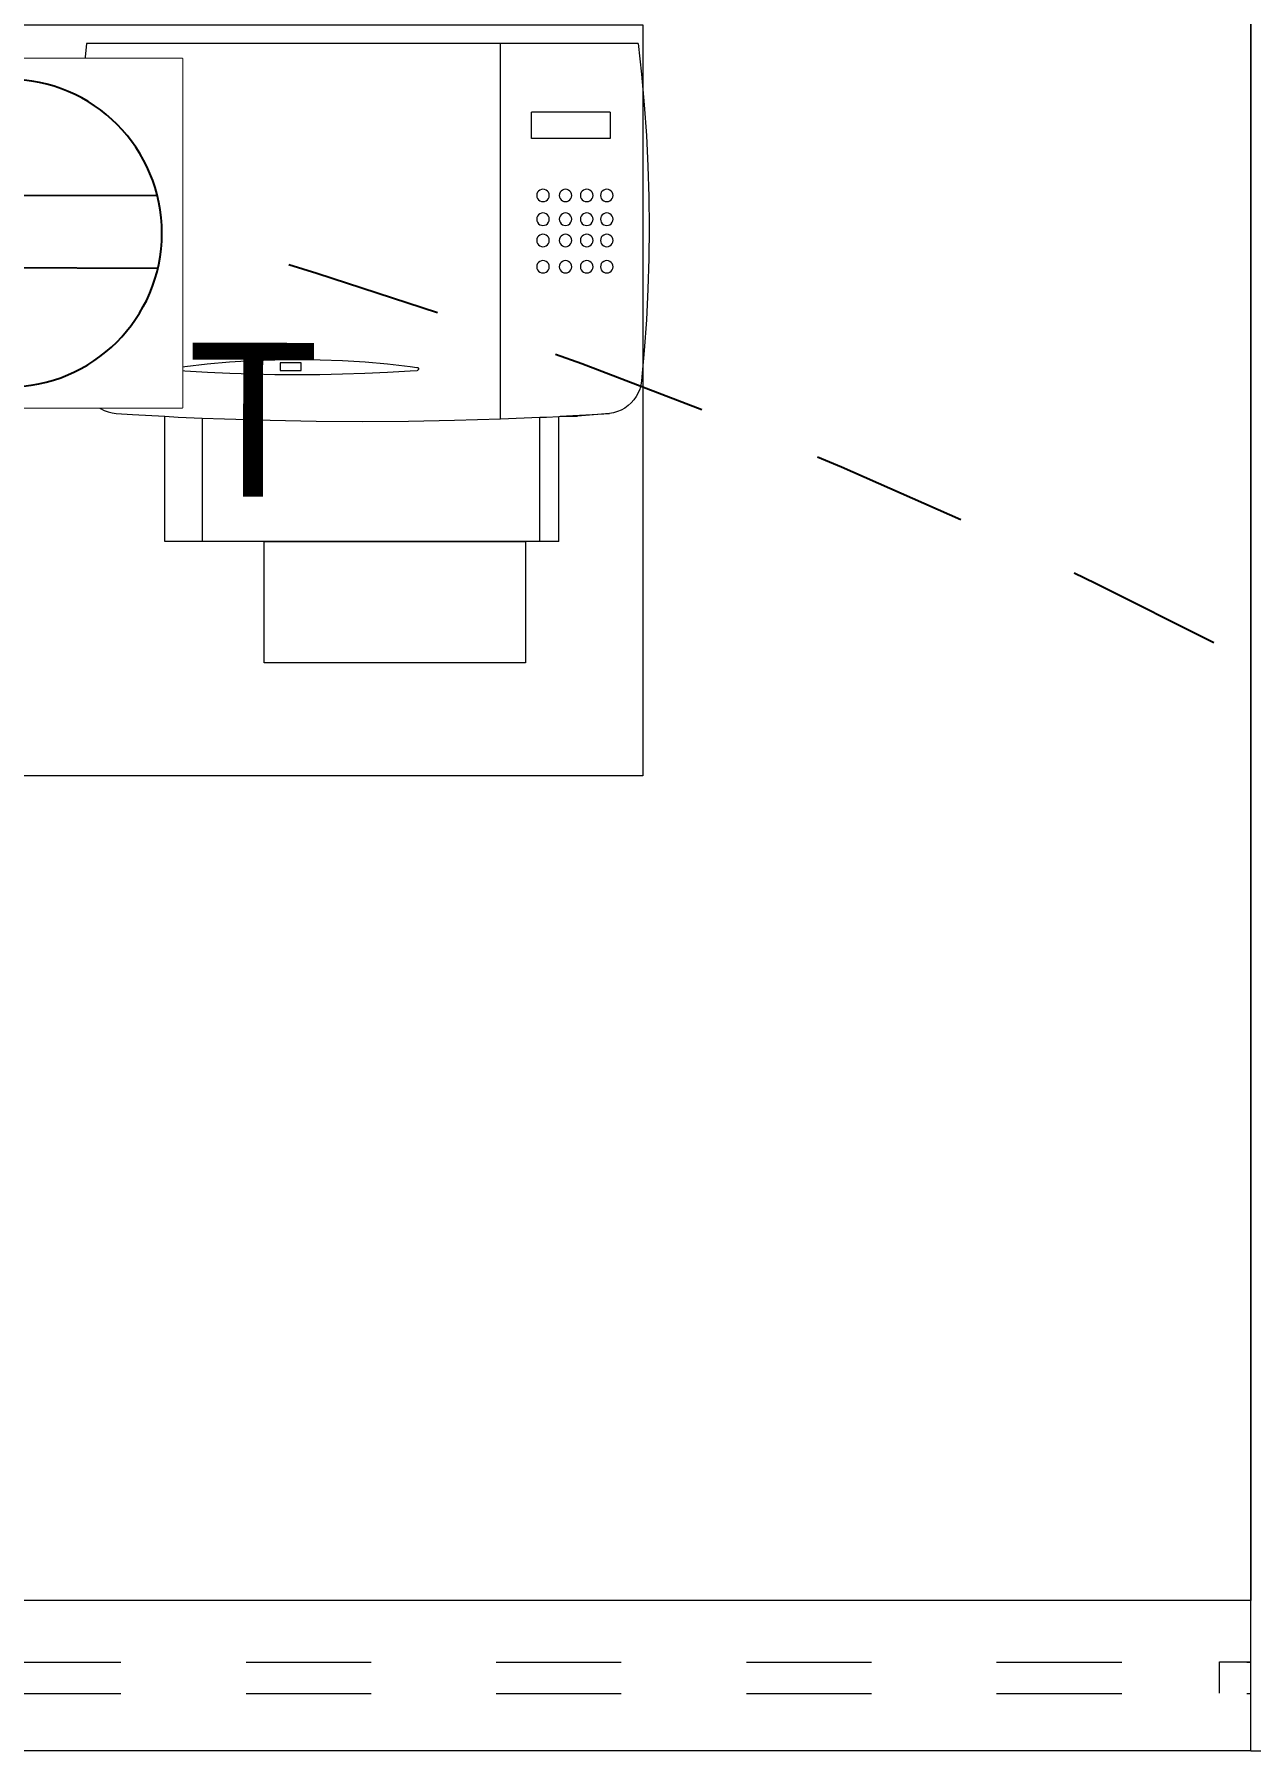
# Model space of a CAD drawing. Header units: metres. Extents: x -17 to 101, y 0 to 79.
# Drawn here: x 59.188 to 60.161, y 22.834 to 24.205 of the extents above; entities that cross this region are included whole.
import ezdxf

# ---------------------------------------------------------------- set-up
doc = ezdxf.new("R2010")
doc.units = ezdxf.units.M
doc.set_wipeout_variables(frame=1)
for name, pattern in [('CONTINUA', [0]), ('DASHED2', [0.375, 0.25, -0.125]), ('HIDDEN2', [0.1875, 0.125, -0.0625])]:
    doc.linetypes.add(name, pattern=pattern)
doc.layers.add('Cotas varias El', color=253, linetype='Continuous', lineweight=13)
doc.layers.add('TOMACORRIENTE', color=5, linetype='HIDDEN2', lineweight=30)
doc.styles.add('style1', font='arial.ttf', dxfattribs={"height": 0.35})

# ---------------------------------------------------------------- blocks, each defined once
blk = doc.blocks.new('TOMACORRIENTE EN PISO')
at = {"layer": 'TOMACORRIENTE', "linetype": 'CONTINUA', "lineweight": 25}
blk.add_lwpolyline([(-0.1663, -0.1663), (0.1662, -0.1663), (0.1662, 0.1662), (-0.1663, 0.1662)], close=True, dxfattribs=at)
at = {"layer": 'TOMACORRIENTE', "color": 5, "linetype": 'CONTINUA', "style": 'style1', "text_generation_flag": 4}
blk.add_text('T', height=0.1466, rotation=179.8829, dxfattribs=at).set_placement((0.2959, -0.2513))
at = {"linetype": 'CONTINUA', "lineweight": 25}
blk.add_wipeout([(-0.1663, -0.1663), (0.1662, -0.1663), (0.1662, 0.1662), (-0.1663, 0.1662)], dxfattribs=at).dxf.layer = 'TOMACORRIENTE'
at = {"layer": 'TOMACORRIENTE', "color": 5, "linetype": 'CONTINUA', "lineweight": 25}
for p, q in [((-0.1421, 0.0364), (0.1422, 0.0358)), ((-0.1429, -0.0327), (0.1428, -0.0333))]:
    blk.add_line(p, q, dxfattribs=at)
blk.add_ellipse((0, 0), major_axis=(0.1039, 0.1035), ratio=1, start_param=5.497787, end_param=11.780972, dxfattribs=at)

msp = doc.modelspace()

# ---------------------------------------------------------------- linework, layer by layer
at = {"layer": 'Cotas varias El'}
for p, q in [((59.2302, 24.198), (59.2278, 24.1735)), ((59.561, 24.198), (59.2302, 24.198)), ((59.561, 23.8981), (59.561, 24.198)), ((59.6712, 24.198), (59.561, 24.198)), ((59.6712, 24.198), (59.6739, 24.1736)), ((59.2278, 24.1735), (59.2258, 24.1491)), ((59.6739, 24.1736), (59.6761, 24.1491)), ((59.2258, 24.1491), (59.2243, 24.1246)), ((59.5858, 24.1223), (59.5858, 24.1433)), ((59.6488, 24.1433), (59.5858, 24.1433)), ((59.6488, 24.1433), (59.6488, 24.1223)), ((59.6761, 24.1491), (59.6778, 24.1246)), ((59.2243, 24.1246), (59.2232, 24.1)), ((59.6488, 24.1223), (59.5858, 24.1223)), ((59.6778, 24.1246), (59.679, 24.1001)), ((59.2232, 24.1), (59.2226, 24.0755)), ((59.679, 24.1001), (59.6798, 24.0755)), ((59.2226, 24.0755), (59.2224, 24.051)), ((59.5902, 24.078), (59.5901, 24.0767)), ((59.5901, 24.0767), (59.5902, 24.0754)), ((59.5907, 24.0792), (59.5902, 24.078)), ((59.5902, 24.0754), (59.5907, 24.0742)), ((59.5915, 24.0802), (59.5907, 24.0792)), ((59.5907, 24.0742), (59.5915, 24.0731)), ((59.5926, 24.081), (59.5915, 24.0802)), ((59.5915, 24.0731), (59.5926, 24.0723)), ((59.5938, 24.0815), (59.5926, 24.081)), ((59.5926, 24.0723), (59.5938, 24.0718)), ((59.5951, 24.0817), (59.5938, 24.0815)), ((59.5938, 24.0718), (59.5951, 24.0717)), ((59.5964, 24.0815), (59.5951, 24.0817)), ((59.5951, 24.0717), (59.5964, 24.0718)), ((59.5976, 24.081), (59.5964, 24.0815)), ((59.5964, 24.0718), (59.5976, 24.0723)), ((59.5986, 24.0802), (59.5976, 24.081)), ((59.5976, 24.0723), (59.5986, 24.0731)), ((59.5994, 24.0792), (59.5986, 24.0802)), ((59.5986, 24.0731), (59.5994, 24.0742)), ((59.5999, 24.078), (59.5994, 24.0792)), ((59.5994, 24.0742), (59.5999, 24.0754)), ((59.6001, 24.0767), (59.5999, 24.078)), ((59.5999, 24.0754), (59.6001, 24.0767)), ((59.6082, 24.078), (59.6081, 24.0767)), ((59.6081, 24.0767), (59.6082, 24.0754)), ((59.6087, 24.0792), (59.6082, 24.078)), ((59.6082, 24.0754), (59.6087, 24.0742)), ((59.6095, 24.0802), (59.6087, 24.0792)), ((59.6087, 24.0742), (59.6095, 24.0731)), ((59.6106, 24.081), (59.6095, 24.0802)), ((59.6095, 24.0731), (59.6106, 24.0723)), ((59.6118, 24.0815), (59.6106, 24.081)), ((59.6106, 24.0723), (59.6118, 24.0718)), ((59.6131, 24.0817), (59.6118, 24.0815)), ((59.6118, 24.0718), (59.6131, 24.0717)), ((59.6144, 24.0815), (59.6131, 24.0817)), ((59.6131, 24.0717), (59.6144, 24.0718)), ((59.6156, 24.081), (59.6144, 24.0815)), ((59.6144, 24.0718), (59.6156, 24.0723)), ((59.6166, 24.0802), (59.6156, 24.081)), ((59.6156, 24.0723), (59.6166, 24.0731)), ((59.6174, 24.0792), (59.6166, 24.0802)), ((59.6166, 24.0731), (59.6174, 24.0742)), ((59.6179, 24.078), (59.6174, 24.0792)), ((59.6174, 24.0742), (59.6179, 24.0754)), ((59.6181, 24.0767), (59.6179, 24.078)), ((59.6179, 24.0754), (59.6181, 24.0767)), ((59.6252, 24.078), (59.6251, 24.0767)), ((59.6251, 24.0767), (59.6252, 24.0754)), ((59.6257, 24.0792), (59.6252, 24.078)), ((59.6252, 24.0754), (59.6257, 24.0742)), ((59.6265, 24.0802), (59.6257, 24.0792)), ((59.6257, 24.0742), (59.6265, 24.0731)), ((59.6276, 24.081), (59.6265, 24.0802)), ((59.6265, 24.0731), (59.6276, 24.0723)), ((59.6288, 24.0815), (59.6276, 24.081)), ((59.6276, 24.0723), (59.6288, 24.0718)), ((59.6301, 24.0817), (59.6288, 24.0815)), ((59.6288, 24.0718), (59.6301, 24.0717)), ((59.6314, 24.0815), (59.6301, 24.0817)), ((59.6301, 24.0717), (59.6314, 24.0718)), ((59.6326, 24.081), (59.6314, 24.0815)), ((59.6314, 24.0718), (59.6326, 24.0723)), ((59.6336, 24.0802), (59.6326, 24.081)), ((59.6326, 24.0723), (59.6336, 24.0731)), ((59.6344, 24.0792), (59.6336, 24.0802)), ((59.6336, 24.0731), (59.6344, 24.0742)), ((59.6349, 24.078), (59.6344, 24.0792)), ((59.6344, 24.0742), (59.6349, 24.0754)), ((59.6351, 24.0767), (59.6349, 24.078)), ((59.6349, 24.0754), (59.6351, 24.0767)), ((59.6412, 24.078), (59.6411, 24.0767)), ((59.6411, 24.0767), (59.6412, 24.0754)), ((59.6417, 24.0792), (59.6412, 24.078)), ((59.6412, 24.0754), (59.6417, 24.0742)), ((59.6425, 24.0802), (59.6417, 24.0792)), ((59.6417, 24.0742), (59.6425, 24.0731)), ((59.6436, 24.081), (59.6425, 24.0802)), ((59.6425, 24.0731), (59.6436, 24.0723)), ((59.6448, 24.0815), (59.6436, 24.081)), ((59.6436, 24.0723), (59.6448, 24.0718)), ((59.6461, 24.0817), (59.6448, 24.0815)), ((59.6448, 24.0718), (59.6461, 24.0717)), ((59.6474, 24.0815), (59.6461, 24.0817)), ((59.6461, 24.0717), (59.6474, 24.0718)), ((59.6486, 24.081), (59.6474, 24.0815)), ((59.6474, 24.0718), (59.6486, 24.0723)), ((59.6496, 24.0802), (59.6486, 24.081)), ((59.6486, 24.0723), (59.6496, 24.0731)), ((59.6504, 24.0792), (59.6496, 24.0802)), ((59.6496, 24.0731), (59.6504, 24.0742)), ((59.6509, 24.078), (59.6504, 24.0792)), ((59.6504, 24.0742), (59.6509, 24.0754)), ((59.6511, 24.0767), (59.6509, 24.078)), ((59.6509, 24.0754), (59.6511, 24.0767)), ((59.6798, 24.0755), (59.68, 24.051)), ((59.5902, 24.059), (59.5901, 24.0577)), ((59.5901, 24.0577), (59.5902, 24.0564)), ((59.5907, 24.0602), (59.5902, 24.059)), ((59.5902, 24.0564), (59.5907, 24.0552)), ((59.5915, 24.0612), (59.5907, 24.0602)), ((59.5926, 24.062), (59.5915, 24.0612)), ((59.5938, 24.0625), (59.5926, 24.062)), ((59.5951, 24.0627), (59.5938, 24.0625)), ((59.5964, 24.0625), (59.5951, 24.0627)), ((59.5976, 24.062), (59.5964, 24.0625)), ((59.5986, 24.0612), (59.5976, 24.062)), ((59.5994, 24.0602), (59.5986, 24.0612)), ((59.5999, 24.059), (59.5994, 24.0602)), ((59.5994, 24.0552), (59.5999, 24.0564)), ((59.6001, 24.0577), (59.5999, 24.059)), ((59.5999, 24.0564), (59.6001, 24.0577)), ((59.6082, 24.059), (59.6081, 24.0577)), ((59.6081, 24.0577), (59.6082, 24.0564)), ((59.6087, 24.0602), (59.6082, 24.059)), ((59.6082, 24.0564), (59.6087, 24.0552)), ((59.6095, 24.0612), (59.6087, 24.0602)), ((59.6106, 24.062), (59.6095, 24.0612)), ((59.6118, 24.0625), (59.6106, 24.062)), ((59.6131, 24.0627), (59.6118, 24.0625)), ((59.6144, 24.0625), (59.6131, 24.0627)), ((59.6156, 24.062), (59.6144, 24.0625)), ((59.6166, 24.0612), (59.6156, 24.062)), ((59.6174, 24.0602), (59.6166, 24.0612)), ((59.6179, 24.059), (59.6174, 24.0602)), ((59.6174, 24.0552), (59.6179, 24.0564)), ((59.6181, 24.0577), (59.6179, 24.059)), ((59.6179, 24.0564), (59.6181, 24.0577)), ((59.6252, 24.059), (59.6251, 24.0577)), ((59.6251, 24.0577), (59.6252, 24.0564)), ((59.6257, 24.0602), (59.6252, 24.059)), ((59.6252, 24.0564), (59.6257, 24.0552)), ((59.6265, 24.0612), (59.6257, 24.0602)), ((59.6276, 24.062), (59.6265, 24.0612)), ((59.6288, 24.0625), (59.6276, 24.062)), ((59.6301, 24.0627), (59.6288, 24.0625)), ((59.6314, 24.0625), (59.6301, 24.0627)), ((59.6326, 24.062), (59.6314, 24.0625)), ((59.6336, 24.0612), (59.6326, 24.062)), ((59.6344, 24.0602), (59.6336, 24.0612)), ((59.6349, 24.059), (59.6344, 24.0602)), ((59.6344, 24.0552), (59.6349, 24.0564)), ((59.6351, 24.0577), (59.6349, 24.059)), ((59.6349, 24.0564), (59.6351, 24.0577)), ((59.6412, 24.059), (59.6411, 24.0577)), ((59.6411, 24.0577), (59.6412, 24.0564)), ((59.6417, 24.0602), (59.6412, 24.059)), ((59.6412, 24.0564), (59.6417, 24.0552)), ((59.6425, 24.0612), (59.6417, 24.0602)), ((59.6436, 24.062), (59.6425, 24.0612)), ((59.6448, 24.0625), (59.6436, 24.062)), ((59.6461, 24.0627), (59.6448, 24.0625)), ((59.6474, 24.0625), (59.6461, 24.0627)), ((59.6486, 24.062), (59.6474, 24.0625)), ((59.6496, 24.0612), (59.6486, 24.062)), ((59.6504, 24.0602), (59.6496, 24.0612)), ((59.6509, 24.059), (59.6504, 24.0602)), ((59.6504, 24.0552), (59.6509, 24.0564)), ((59.6511, 24.0577), (59.6509, 24.059)), ((59.6509, 24.0564), (59.6511, 24.0577)), ((59.2224, 24.051), (59.2226, 24.0264)), ((59.5907, 24.0432), (59.5902, 24.042)), ((59.5907, 24.0552), (59.5915, 24.0541)), ((59.5915, 24.0442), (59.5907, 24.0432)), ((59.5915, 24.0541), (59.5926, 24.0533)), ((59.5926, 24.045), (59.5915, 24.0442)), ((59.5926, 24.0533), (59.5938, 24.0528)), ((59.5938, 24.0455), (59.5926, 24.045)), ((59.5938, 24.0528), (59.5951, 24.0527)), ((59.5951, 24.0457), (59.5938, 24.0455)), ((59.5951, 24.0527), (59.5964, 24.0528)), ((59.5964, 24.0455), (59.5951, 24.0457)), ((59.5964, 24.0528), (59.5976, 24.0533)), ((59.5976, 24.045), (59.5964, 24.0455)), ((59.5976, 24.0533), (59.5986, 24.0541)), ((59.5986, 24.0442), (59.5976, 24.045)), ((59.5986, 24.0541), (59.5994, 24.0552)), ((59.5994, 24.0432), (59.5986, 24.0442)), ((59.5999, 24.042), (59.5994, 24.0432)), ((59.6087, 24.0432), (59.6082, 24.042)), ((59.6087, 24.0552), (59.6095, 24.0541)), ((59.6095, 24.0442), (59.6087, 24.0432)), ((59.6095, 24.0541), (59.6106, 24.0533)), ((59.6106, 24.045), (59.6095, 24.0442)), ((59.6106, 24.0533), (59.6118, 24.0528)), ((59.6118, 24.0455), (59.6106, 24.045)), ((59.6118, 24.0528), (59.6131, 24.0527)), ((59.6131, 24.0457), (59.6118, 24.0455)), ((59.6131, 24.0527), (59.6144, 24.0528)), ((59.6144, 24.0455), (59.6131, 24.0457)), ((59.6144, 24.0528), (59.6156, 24.0533)), ((59.6156, 24.045), (59.6144, 24.0455)), ((59.6156, 24.0533), (59.6166, 24.0541)), ((59.6166, 24.0442), (59.6156, 24.045)), ((59.6166, 24.0541), (59.6174, 24.0552)), ((59.6174, 24.0432), (59.6166, 24.0442)), ((59.6179, 24.042), (59.6174, 24.0432)), ((59.6257, 24.0432), (59.6252, 24.042)), ((59.6257, 24.0552), (59.6265, 24.0541)), ((59.6265, 24.0442), (59.6257, 24.0432)), ((59.6265, 24.0541), (59.6276, 24.0533)), ((59.6276, 24.045), (59.6265, 24.0442)), ((59.6276, 24.0533), (59.6288, 24.0528)), ((59.6288, 24.0455), (59.6276, 24.045)), ((59.6288, 24.0528), (59.6301, 24.0527)), ((59.6301, 24.0457), (59.6288, 24.0455)), ((59.6301, 24.0527), (59.6314, 24.0528)), ((59.6314, 24.0455), (59.6301, 24.0457)), ((59.6314, 24.0528), (59.6326, 24.0533)), ((59.6326, 24.045), (59.6314, 24.0455)), ((59.6326, 24.0533), (59.6336, 24.0541)), ((59.6336, 24.0442), (59.6326, 24.045)), ((59.6336, 24.0541), (59.6344, 24.0552)), ((59.6344, 24.0432), (59.6336, 24.0442)), ((59.6349, 24.042), (59.6344, 24.0432)), ((59.6417, 24.0432), (59.6412, 24.042)), ((59.6417, 24.0552), (59.6425, 24.0541)), ((59.6425, 24.0442), (59.6417, 24.0432)), ((59.6425, 24.0541), (59.6436, 24.0533)), ((59.6436, 24.045), (59.6425, 24.0442)), ((59.6436, 24.0533), (59.6448, 24.0528)), ((59.6448, 24.0455), (59.6436, 24.045)), ((59.6448, 24.0528), (59.6461, 24.0527)), ((59.6461, 24.0457), (59.6448, 24.0455)), ((59.6461, 24.0527), (59.6474, 24.0528)), ((59.6474, 24.0455), (59.6461, 24.0457)), ((59.6474, 24.0528), (59.6486, 24.0533)), ((59.6486, 24.045), (59.6474, 24.0455)), ((59.6486, 24.0533), (59.6496, 24.0541)), ((59.6496, 24.0442), (59.6486, 24.045)), ((59.6496, 24.0541), (59.6504, 24.0552)), ((59.6504, 24.0432), (59.6496, 24.0442)), ((59.6509, 24.042), (59.6504, 24.0432)), ((59.68, 24.051), (59.6798, 24.0264)), ((59.5902, 24.042), (59.5901, 24.0407)), ((59.5901, 24.0407), (59.5902, 24.0394)), ((59.5902, 24.0394), (59.5907, 24.0382)), ((59.5907, 24.0382), (59.5915, 24.0371)), ((59.5915, 24.0371), (59.5926, 24.0363)), ((59.5926, 24.0363), (59.5938, 24.0358)), ((59.5938, 24.0358), (59.5951, 24.0357)), ((59.5951, 24.0357), (59.5964, 24.0358)), ((59.5964, 24.0358), (59.5976, 24.0363)), ((59.5976, 24.0363), (59.5986, 24.0371)), ((59.5986, 24.0371), (59.5994, 24.0382)), ((59.5994, 24.0382), (59.5999, 24.0394)), ((59.6001, 24.0407), (59.5999, 24.042)), ((59.5999, 24.0394), (59.6001, 24.0407)), ((59.6082, 24.042), (59.6081, 24.0407)), ((59.6081, 24.0407), (59.6082, 24.0394)), ((59.6082, 24.0394), (59.6087, 24.0382)), ((59.6087, 24.0382), (59.6095, 24.0371)), ((59.6095, 24.0371), (59.6106, 24.0363)), ((59.6106, 24.0363), (59.6118, 24.0358)), ((59.6118, 24.0358), (59.6131, 24.0357)), ((59.6131, 24.0357), (59.6144, 24.0358)), ((59.6144, 24.0358), (59.6156, 24.0363)), ((59.6156, 24.0363), (59.6166, 24.0371)), ((59.6166, 24.0371), (59.6174, 24.0382)), ((59.6174, 24.0382), (59.6179, 24.0394)), ((59.6181, 24.0407), (59.6179, 24.042)), ((59.6179, 24.0394), (59.6181, 24.0407)), ((59.6252, 24.042), (59.6251, 24.0407)), ((59.6251, 24.0407), (59.6252, 24.0394)), ((59.6252, 24.0394), (59.6257, 24.0382)), ((59.6257, 24.0382), (59.6265, 24.0371)), ((59.6265, 24.0371), (59.6276, 24.0363)), ((59.6276, 24.0363), (59.6288, 24.0358)), ((59.6288, 24.0358), (59.6301, 24.0357)), ((59.6301, 24.0357), (59.6314, 24.0358)), ((59.6314, 24.0358), (59.6326, 24.0363)), ((59.6326, 24.0363), (59.6336, 24.0371)), ((59.6336, 24.0371), (59.6344, 24.0382)), ((59.6344, 24.0382), (59.6349, 24.0394)), ((59.6351, 24.0407), (59.6349, 24.042)), ((59.6349, 24.0394), (59.6351, 24.0407)), ((59.6412, 24.042), (59.6411, 24.0407)), ((59.6411, 24.0407), (59.6412, 24.0394)), ((59.6412, 24.0394), (59.6417, 24.0382)), ((59.6417, 24.0382), (59.6425, 24.0371)), ((59.6425, 24.0371), (59.6436, 24.0363)), ((59.6436, 24.0363), (59.6448, 24.0358)), ((59.6448, 24.0358), (59.6461, 24.0357)), ((59.6461, 24.0357), (59.6474, 24.0358)), ((59.6474, 24.0358), (59.6486, 24.0363)), ((59.6486, 24.0363), (59.6496, 24.0371)), ((59.6496, 24.0371), (59.6504, 24.0382)), ((59.6504, 24.0382), (59.6509, 24.0394)), ((59.6511, 24.0407), (59.6509, 24.042)), ((59.6509, 24.0394), (59.6511, 24.0407)), ((59.2226, 24.0264), (59.2232, 24.0019)), ((59.5902, 24.021), (59.5901, 24.0197)), ((59.5901, 24.0197), (59.5902, 24.0184)), ((59.5907, 24.0222), (59.5902, 24.021)), ((59.5902, 24.0184), (59.5907, 24.0172)), ((59.5915, 24.0232), (59.5907, 24.0222)), ((59.5907, 24.0172), (59.5915, 24.0161)), ((59.5926, 24.024), (59.5915, 24.0232)), ((59.5915, 24.0161), (59.5926, 24.0153)), ((59.5938, 24.0245), (59.5926, 24.024)), ((59.5926, 24.0153), (59.5938, 24.0148)), ((59.5951, 24.0247), (59.5938, 24.0245)), ((59.5964, 24.0245), (59.5951, 24.0247)), ((59.5976, 24.024), (59.5964, 24.0245)), ((59.5964, 24.0148), (59.5976, 24.0153)), ((59.5986, 24.0232), (59.5976, 24.024)), ((59.5976, 24.0153), (59.5986, 24.0161)), ((59.5994, 24.0222), (59.5986, 24.0232)), ((59.5986, 24.0161), (59.5994, 24.0172)), ((59.5999, 24.021), (59.5994, 24.0222)), ((59.5994, 24.0172), (59.5999, 24.0184)), ((59.6001, 24.0197), (59.5999, 24.021)), ((59.5999, 24.0184), (59.6001, 24.0197)), ((59.6082, 24.021), (59.6081, 24.0197)), ((59.6081, 24.0197), (59.6082, 24.0184)), ((59.6087, 24.0222), (59.6082, 24.021)), ((59.6082, 24.0184), (59.6087, 24.0172)), ((59.6095, 24.0232), (59.6087, 24.0222)), ((59.6087, 24.0172), (59.6095, 24.0161)), ((59.6106, 24.024), (59.6095, 24.0232)), ((59.6095, 24.0161), (59.6106, 24.0153)), ((59.6118, 24.0245), (59.6106, 24.024)), ((59.6106, 24.0153), (59.6118, 24.0148)), ((59.6131, 24.0247), (59.6118, 24.0245)), ((59.6144, 24.0245), (59.6131, 24.0247)), ((59.6156, 24.024), (59.6144, 24.0245)), ((59.6144, 24.0148), (59.6156, 24.0153)), ((59.6166, 24.0232), (59.6156, 24.024)), ((59.6156, 24.0153), (59.6166, 24.0161)), ((59.6174, 24.0222), (59.6166, 24.0232)), ((59.6166, 24.0161), (59.6174, 24.0172)), ((59.6179, 24.021), (59.6174, 24.0222)), ((59.6174, 24.0172), (59.6179, 24.0184)), ((59.6181, 24.0197), (59.6179, 24.021)), ((59.6179, 24.0184), (59.6181, 24.0197)), ((59.6252, 24.021), (59.6251, 24.0197)), ((59.6251, 24.0197), (59.6252, 24.0184)), ((59.6257, 24.0222), (59.6252, 24.021)), ((59.6252, 24.0184), (59.6257, 24.0172)), ((59.6265, 24.0232), (59.6257, 24.0222)), ((59.6257, 24.0172), (59.6265, 24.0161)), ((59.6276, 24.024), (59.6265, 24.0232)), ((59.6265, 24.0161), (59.6276, 24.0153)), ((59.6288, 24.0245), (59.6276, 24.024)), ((59.6276, 24.0153), (59.6288, 24.0148)), ((59.6301, 24.0247), (59.6288, 24.0245)), ((59.6314, 24.0245), (59.6301, 24.0247)), ((59.6326, 24.024), (59.6314, 24.0245)), ((59.6314, 24.0148), (59.6326, 24.0153)), ((59.6336, 24.0232), (59.6326, 24.024)), ((59.6326, 24.0153), (59.6336, 24.0161)), ((59.6344, 24.0222), (59.6336, 24.0232)), ((59.6336, 24.0161), (59.6344, 24.0172)), ((59.6349, 24.021), (59.6344, 24.0222)), ((59.6344, 24.0172), (59.6349, 24.0184)), ((59.6351, 24.0197), (59.6349, 24.021)), ((59.6349, 24.0184), (59.6351, 24.0197)), ((59.6412, 24.021), (59.6411, 24.0197)), ((59.6411, 24.0197), (59.6412, 24.0184)), ((59.6417, 24.0222), (59.6412, 24.021)), ((59.6412, 24.0184), (59.6417, 24.0172)), ((59.6425, 24.0232), (59.6417, 24.0222)), ((59.6417, 24.0172), (59.6425, 24.0161)), ((59.6436, 24.024), (59.6425, 24.0232)), ((59.6425, 24.0161), (59.6436, 24.0153)), ((59.6448, 24.0245), (59.6436, 24.024)), ((59.6436, 24.0153), (59.6448, 24.0148)), ((59.6461, 24.0247), (59.6448, 24.0245)), ((59.6474, 24.0245), (59.6461, 24.0247)), ((59.6486, 24.024), (59.6474, 24.0245)), ((59.6474, 24.0148), (59.6486, 24.0153)), ((59.6496, 24.0232), (59.6486, 24.024)), ((59.6486, 24.0153), (59.6496, 24.0161)), ((59.6504, 24.0222), (59.6496, 24.0232)), ((59.6496, 24.0161), (59.6504, 24.0172)), ((59.6509, 24.021), (59.6504, 24.0222)), ((59.6504, 24.0172), (59.6509, 24.0184)), ((59.6511, 24.0197), (59.6509, 24.021)), ((59.6509, 24.0184), (59.6511, 24.0197)), ((59.6798, 24.0264), (59.679, 24.0019)), ((59.2232, 24.0019), (59.2243, 23.9774)), ((59.5938, 24.0148), (59.5951, 24.0147)), ((59.5951, 24.0147), (59.5964, 24.0148)), ((59.6118, 24.0148), (59.6131, 24.0147)), ((59.6131, 24.0147), (59.6144, 24.0148)), ((59.6288, 24.0148), (59.6301, 24.0147)), ((59.6301, 24.0147), (59.6314, 24.0148)), ((59.6448, 24.0148), (59.6461, 24.0147)), ((59.6461, 24.0147), (59.6474, 24.0148)), ((59.679, 24.0019), (59.6778, 23.9773)), ((59.2243, 23.9774), (59.2258, 23.9529)), ((59.6778, 23.9773), (59.6761, 23.9528)), ((59.2258, 23.9529), (59.2278, 23.9284)), ((59.6761, 23.9528), (59.6739, 23.9284)), ((59.2971, 23.9383), (59.297, 23.9381)), ((59.297, 23.9381), (59.297, 23.938)), ((59.297, 23.938), (59.297, 23.9378)), ((59.297, 23.9378), (59.297, 23.9377)), ((59.297, 23.9377), (59.297, 23.9375)), ((59.297, 23.9375), (59.2971, 23.9374)), ((59.2972, 23.9384), (59.2971, 23.9383)), ((59.2971, 23.9374), (59.2972, 23.9373)), ((59.2973, 23.9385), (59.2972, 23.9384)), ((59.2972, 23.9373), (59.2973, 23.9372)), ((59.2975, 23.9385), (59.2973, 23.9385)), ((59.2973, 23.9372), (59.2975, 23.9372)), ((59.2975, 23.9385), (59.3087, 23.9401)), ((59.2975, 23.9372), (59.3088, 23.9364)), ((59.3087, 23.9401), (59.3266, 23.942)), ((59.3088, 23.9364), (59.3268, 23.9354)), ((59.3266, 23.942), (59.3446, 23.9436)), ((59.3268, 23.9354), (59.3448, 23.9346)), ((59.3446, 23.9436), (59.3627, 23.9447)), ((59.3448, 23.9346), (59.3628, 23.9341)), ((59.3627, 23.9447), (59.3807, 23.9454)), ((59.3628, 23.9341), (59.3808, 23.9337)), ((59.3807, 23.9454), (59.3988, 23.9456)), ((59.3808, 23.9337), (59.3988, 23.9336)), ((59.3849, 23.9429), (59.3849, 23.9369)), ((59.4019, 23.9429), (59.3849, 23.9429)), ((59.3849, 23.9369), (59.4019, 23.9369)), ((59.3988, 23.9456), (59.4169, 23.9454)), ((59.3988, 23.9336), (59.4168, 23.9337)), ((59.4019, 23.9369), (59.4019, 23.9429)), ((59.4168, 23.9337), (59.4348, 23.9341)), ((59.4169, 23.9454), (59.4349, 23.9447)), ((59.4348, 23.9341), (59.4528, 23.9346)), ((59.4349, 23.9447), (59.4529, 23.9436)), ((59.4528, 23.9346), (59.4708, 23.9354)), ((59.4529, 23.9436), (59.4709, 23.942)), ((59.4708, 23.9354), (59.4888, 23.9364)), ((59.4709, 23.942), (59.4889, 23.9401)), ((59.4888, 23.9364), (59.4945, 23.9368)), ((59.4889, 23.9401), (59.4943, 23.9393)), ((59.4943, 23.9393), (59.4947, 23.9393)), ((59.4948, 23.9368), (59.4945, 23.9368)), ((59.4947, 23.9393), (59.495, 23.9392)), ((59.4951, 23.937), (59.4948, 23.9368)), ((59.495, 23.9392), (59.4953, 23.939)), ((59.4954, 23.9372), (59.4951, 23.937)), ((59.4953, 23.939), (59.4955, 23.9387)), ((59.4956, 23.9375), (59.4954, 23.9372)), ((59.4955, 23.9387), (59.4956, 23.9385)), ((59.4956, 23.9385), (59.4957, 23.9381)), ((59.4957, 23.9378), (59.4956, 23.9375)), ((59.4957, 23.9381), (59.4957, 23.9378)), ((59.2278, 23.9284), (59.2283, 23.9251)), ((59.2283, 23.9251), (59.2292, 23.9219)), ((59.2292, 23.9219), (59.2304, 23.9188)), ((59.6713, 23.9189), (59.6697, 23.916)), ((59.6725, 23.922), (59.6713, 23.9189)), ((59.6734, 23.9251), (59.6725, 23.922)), ((59.6739, 23.9284), (59.6734, 23.9251)), ((59.2304, 23.9188), (59.232, 23.9158)), ((59.232, 23.9158), (59.2339, 23.9131)), ((59.2339, 23.9131), (59.2362, 23.9106)), ((59.2362, 23.9106), (59.2387, 23.9084)), ((59.2387, 23.9084), (59.2414, 23.9065)), ((59.2414, 23.9065), (59.2444, 23.9049)), ((59.6605, 23.9067), (59.6576, 23.9052)), ((59.6632, 23.9087), (59.6605, 23.9067)), ((59.6656, 23.9109), (59.6632, 23.9087)), ((59.6678, 23.9133), (59.6656, 23.9109)), ((59.6697, 23.916), (59.6678, 23.9133)), ((59.2444, 23.9049), (59.2475, 23.9037)), ((59.2475, 23.9037), (59.2507, 23.9029)), ((59.2507, 23.9029), (59.254, 23.9024)), ((59.254, 23.9024), (59.2669, 23.9016)), ((59.2669, 23.9016), (59.2927, 23.9002)), ((59.2927, 23.8002), (59.2927, 23.9002)), ((59.2927, 23.9002), (59.3036, 23.8996)), ((59.3036, 23.8996), (59.3227, 23.8988)), ((59.3227, 23.8988), (59.3404, 23.8981)), ((59.3227, 23.8988), (59.3227, 23.8002)), ((59.3404, 23.8981), (59.3771, 23.897)), ((59.3771, 23.897), (59.4139, 23.8963)), ((59.4139, 23.8963), (59.4507, 23.8961)), ((59.4507, 23.8961), (59.4875, 23.8963)), ((59.4875, 23.8963), (59.5243, 23.897)), ((59.5243, 23.897), (59.561, 23.8981)), ((59.561, 23.8981), (59.5927, 23.8994)), ((59.5927, 23.8994), (59.5978, 23.8996)), ((59.5927, 23.8002), (59.5927, 23.8994)), ((59.5978, 23.8996), (59.6077, 23.9001)), ((59.6077, 23.9001), (59.6087, 23.9002)), ((59.6077, 23.8002), (59.6077, 23.9001)), ((59.6087, 23.9002), (59.6345, 23.9016)), ((59.6087, 23.9002), (59.6227, 23.9002)), ((59.6482, 23.9025), (59.6227, 23.9002)), ((59.6345, 23.9016), (59.6482, 23.9025)), ((59.6514, 23.903), (59.6482, 23.9025)), ((59.6546, 23.9039), (59.6514, 23.903)), ((59.6576, 23.9052), (59.6546, 23.9039)), ((59.3227, 23.8002), (59.2927, 23.8002)), ((59.3722, 23.8002), (59.3227, 23.8002)), ((59.3722, 23.7701), (59.3722, 23.8002)), ((59.3722, 23.8002), (59.5812, 23.8002)), ((59.5812, 23.8002), (59.3722, 23.8002)), ((59.5927, 23.8002), (59.5812, 23.8002)), ((59.5812, 23.8002), (59.5812, 23.7701)), ((59.6077, 23.8002), (59.5927, 23.8002)), ((59.3722, 23.7032), (59.3722, 23.7701)), ((59.5812, 23.7701), (59.5812, 23.7032)), ((59.5812, 23.7032), (59.3722, 23.7032)), ((60.1608, 22.8339), (60.2808, 22.8339))]:
    msp.add_line(p, q, dxfattribs=at)
at = {"layer": 'Cotas varias El', "linetype": 'Continuous'}
for p, q in [((60.1608, 22.9539), (57.5577, 22.9539)), ((60.1358, 22.8798), (60.1358, 22.9048)), ((60.1358, 22.9048), (60.1608, 22.9048)), ((60.1608, 22.8339), (57.5577, 22.8339))]:
    msp.add_line(p, q, dxfattribs=at)
at = {"layer": 'Cotas varias El', "linetype": 'DASHED2', "ltscale": 0.3}
for p, q in [((57.5577, 22.9047), (60.1608, 22.9047)), ((57.5577, 22.8797), (60.1608, 22.8797))]:
    msp.add_line(p, q, dxfattribs=at)
at = {"layer": 'Cotas varias El'}
for points in [[(60.2968, 26.4139), (60.2808, 24.7089), (60.1608, 24.7089), (60.1608, 22.9539), (58.5576, 22.9539), (58.5576, 22.9539), (57.5576, 22.9539), (57.5576, 23.0839), (57.5576, 23.0839), (57.5576, 23.1839), (57.1077, 23.1839), (57.1077, 26.4139), (60.2968, 26.4139)], [(60.1608, 22.8339), (60.1608, 24.7089)]]:
    msp.add_lwpolyline(points, dxfattribs=at)
at = {"layer": 'Cotas varias El', "elevation": 0.0424}
msp.add_lwpolyline([(58.1748, 24.2129), (59.6748, 24.2129), (59.6748, 23.6129), (58.1748, 23.6129)], close=True, dxfattribs=at)
at = {"layer": 'TOMACORRIENTE', "lineweight": 25}
msp.add_arc((58.0794, 19.7533, 0.0176), 4.4653, 51.0929, 74.0436, dxfattribs=at)

# ---------------------------------------------------------------- next in the draw order: block references
at = {"layer": 'TOMACORRIENTE', "lineweight": 25, "xscale": 0.8382000000000001, "yscale": 0.8382000000000001, "zscale": 0.8382000000000001}
msp.add_blockref('TOMACORRIENTE EN PISO', (59.1676, 24.0466, 0.0088), dxfattribs=at)

doc.saveas('drawing.dxf')
